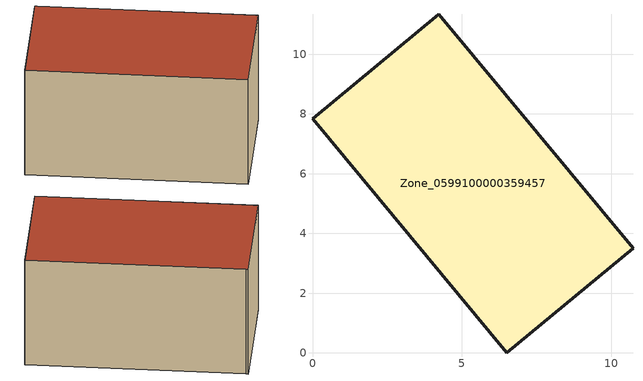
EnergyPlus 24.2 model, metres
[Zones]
Zone_0599100000359457
 floor ground (C_G): 0,7.83 4.22,11.34 4.31,11.24 10.73,3.51 6.5,0 z1.91
 wall outside (C_F): 6.5,0 10.73,3.51 4.31,11.24 4.22,11.34 0,7.83 6.5,0 z1.91:7.51
 roof outside (C_R): 4.22,11.34 0,7.83 6.5,0 10.73,3.51 4.31,11.24 z7.51
[BUILDING]
Pand.0599100000359457: North Axis=0; Terrain=City; Loads Convergence Tolerance Value=0.04; Temperature Convergence Tolerance Value=0.4; Solar Distribution=FullExterior; Maximum Number of Warmup Days=25; Minimum Number of Warmup Days=1
[Site:Location]
Rotterdam.The.Hague.AP_ZH_NLD Design_Conditions: Latitude=51.96; Longitude=4.45; Time Zone=1; Elevation=-4.5
[SITE:GROUNDTEMPERATURE:BUILDINGSURFACE]
18, 18, 18, 18, 18, 18, 18, 18, 18, 18, 18, 18
[MATERIAL] Thermal Absorptance=0.9; Solar Absorptance=0.7; Visible Absorptance=0.7
Name | Roughness | Thickness | Conductivity | Density | Specific Heat
G.TI.1992-2005 | MediumSmooth | 0.15 | 0.06 | 540 | 1210
F.TI.1992-2005 | Rough | 0.3 | 0.12 | 1920 | 840
R.TI.1992-2005 | MediumRough | 0.2 | 0.08 | 1500 | 1000
[CONSTRUCTION]
C_G: G.TI.1992-2005
C_F: F.TI.1992-2005
C_R: R.TI.1992-2005
[ZONE]
Zone_0599100000359457: Type=1; Multiplier=1; Ceiling Height=Autocalculate; Volume=Autocalculate; Floor Area=autocalculate; Part of Total Floor Area=Yes
[ZONEINFILTRATION:DESIGNFLOWRATE]
Infil_Zone_0599100000359457: Zone or ZoneList or Space or SpaceList=Zone_0599100000359457; Schedule=AlwaysOn; Design Flow Rate Calculation Method=Flow/Area; Flow Rate per Floor Area=0.0015; Constant Term Coefficient=1; Temperature Term Coefficient=0; Velocity Term Coefficient=0; Velocity Squared Term Coefficient=0
[HVACTEMPLATE:ZONE:IDEALLOADSAIRSYSTEM]
Zone_0599100000359457: Maximum Heating Supply Air Temperature=50; Minimum Cooling Supply Air Temperature=13; Maximum Heating Supply Air Humidity Ratio=0.0156; Minimum Cooling Supply Air Humidity Ratio=0.0077; Heating Limit=NoLimit; Cooling Limit=NoLimit; Dehumidification Control Type=ConstantSensibleHeatRatio; Cooling Sensible Heat Ratio=0.7; Dehumidification Setpoint=60; Humidification Control Type=None; Humidification Setpoint=30; Outdoor Air Method=None; Outdoor Air Flow Rate per Person=0.00944; Outdoor Air Flow Rate per Zone Floor Area=0; Outdoor Air Flow Rate per Zone=0; Demand Controlled Ventilation Type=None; Outdoor Air Economizer Type=NoEconomizer; Heat Recovery Type=None; Sensible Heat Recovery Effectiveness=0.7; Latent Heat Recovery Effectiveness=0.65
[ZONECONTROL:THERMOSTAT]
ThermostatControl_Zone_0599100000359457: Zone or ZoneList=Zone_0599100000359457; Control Type Schedule=DualSetpointControlType; Control 1=Thermostat_Zone_0599100000359457; Temperature Difference Between Cutout And Setpoint=0
[THERMOSTATSETPOINT:DUALSETPOINT]
Thermostat_Zone_0599100000359457: Heating Setpoint Temperature Schedule=HeatingSetpoint_Zone_0599100000359457; Cooling Setpoint Temperature Schedule=CoolingSetpoint_Zone_0599100000359457
[SCHEDULE:COMPACT]
HeatingSetpoint_Zone_0599100000359457: Through: 12/31, For: AllDays, Until: 24:00, 21
CoolingSetpoint_Zone_0599100000359457: Through: 12/31, For: AllDays, Until: 24:00, 24
DualSetpointControlType: Through: 12/31, For: AllDays, Until: 24:00, 4
AlwaysOn: Through: 12/31, For: AllDays, Until: 24:00, 1
